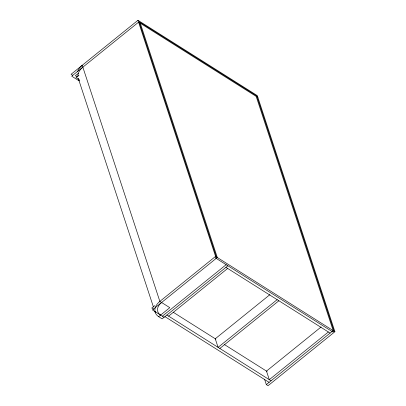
<?xml version="1.0" encoding="UTF-8"?>
<svg xmlns="http://www.w3.org/2000/svg" width="406" height="406" viewBox="0 0 406 406"><rect width="100%" height="100%" fill="white"/><g stroke="black" fill="none" stroke-linecap="round" stroke-linejoin="round"><path stroke-width="0.61" d="M264.529 379.184L266.311 384.604L268.051 385.7L334.914 331.707L257.287 95.608L137.949 20.3L71.086 74.293L72.694 75.303M78.338 73.313L75.394 75.694L77.49 77.013M78.957 75.196L76.013 77.571L79.155 79.556M137.949 20.3L215.576 256.399L159.857 301.394A15.347 10.389 -18.2 0 0 158.66 316.665L162.136 318.862L227.888 265.773M154.732 305.657L151.783 308.037L153.879 309.357M158.66 316.665L169.799 307.667L159.857 301.394L82.23 65.295A15.347 10.389 -18.2 0 0 77.582 71.781M162.349 316.188L226.147 264.671M168.617 316.137L227.675 268.442M269.899 294.66L215.266 338.771L218.088 347.358L277.151 299.664M219.829 348.455L278.892 300.765M321.116 326.977L266.483 371.094L269.305 379.681L328.368 331.986M266.311 384.604L333.174 330.611L256.166 96.389M257.906 97.486L138.568 22.178L71.705 76.171L79.195 80.895M215.576 256.399L334.914 331.707M225.934 267.346L330.108 333.082M173.134 312.184L215.87 339.152M224.416 344.547L267.153 371.515M166.876 315.041L271.046 380.777M164.922 316.614L269.097 382.35M164.09 317.289L152.402 309.915L217.317 257.495L140.309 23.274M78.409 78.835L153.438 307.032M154.823 311.25L155.219 312.453M160.609 315.092A12.662 8.572 -18.2 0 1 161.598 302.49M79.368 80.403A15.347 10.389 -18.2 0 1 79.119 80.068M78.896 79.718A15.347 10.389 -18.2 0 1 78.348 78.617M77.886 76.627A15.347 10.389 -18.2 0 1 82.849 67.173M216.418 256.932L215.307 257.83L332.956 332.072L334.067 331.174L256.744 95.989L139.096 21.746L216.418 256.932"/></g></svg>
